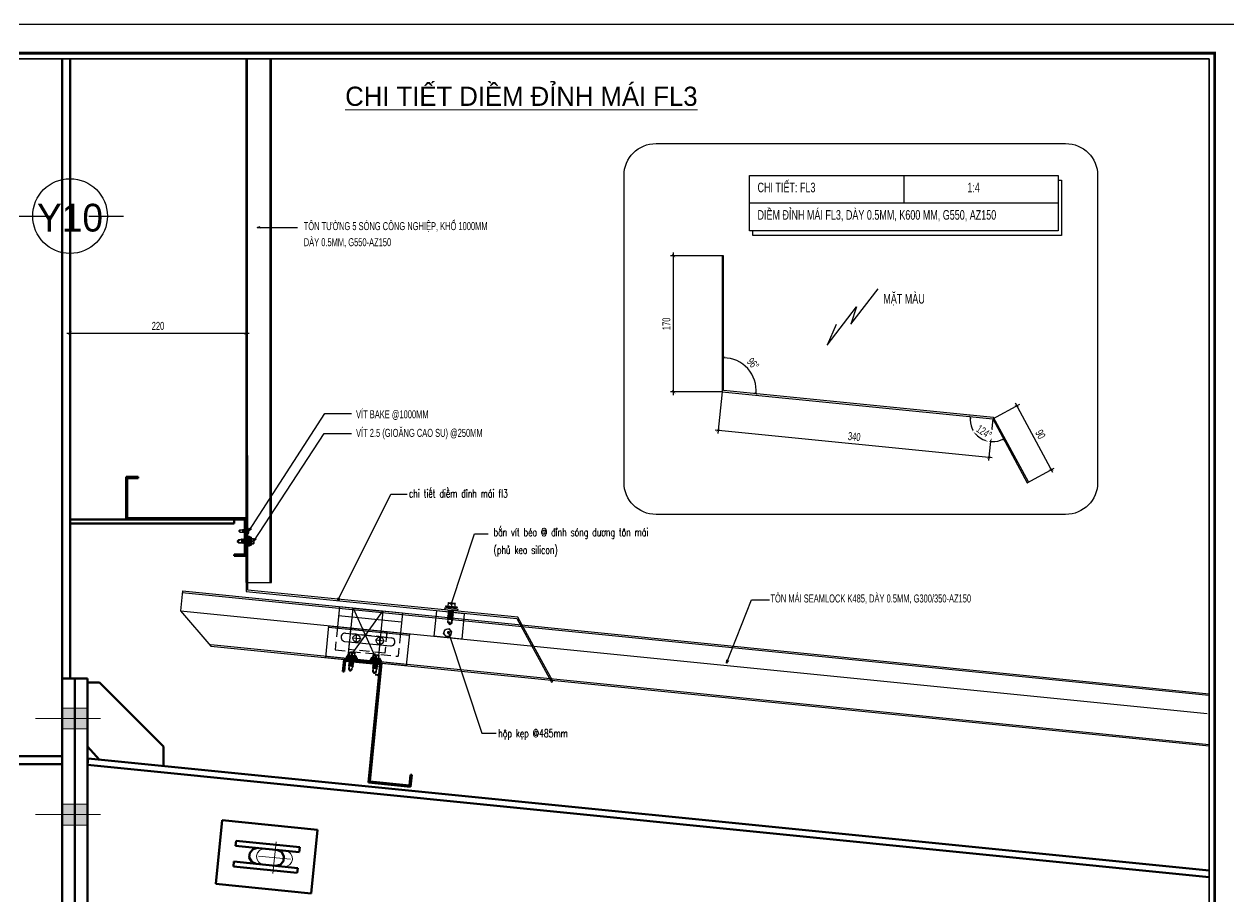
# Model space of a CAD drawing. Header units: inches. Extents: x 2 to 32666, y -5537 to 22.
# Drawn here: x 16265.2 to 16641.6, y -3977.1 to -3704.5 of the extents above; entities that cross this region are included whole.
import ezdxf
from ezdxf.enums import TextEntityAlignment as Align

# ---------------------------------------------------------------- set-up
doc = ezdxf.new("R2010")
doc.units = ezdxf.units.IN
doc.header["$MEASUREMENT"] = 0
doc.linetypes.add('DASHED2', pattern=[0.375, 0.25, -0.125])
doc.linetypes.add('HIDDEN2', pattern=[4.7625, 3.175, -1.5875])
doc.layers.get('Defpoints').update_dxf_attribs({"lineweight": 9})
doc.layers.add('12H-Text', color=3, linetype='Continuous', lineweight=15)
doc.layers.add('_TEXT', color=3, linetype='Continuous', lineweight=13)
for name, color, linetype in [('2', 2, 'Continuous'), ('3', 3, 'Continuous'), ('4', 4, 'Continuous'), ('5', 5, 'Continuous'), ('6', 6, 'Continuous'), ('7', 7, 'Continuous'), ('9', 9, 'Continuous'), ('BAO KHUNG', 31, 'Continuous'), ('DIM', 8, 'Continuous'), ('door', 7, 'Continuous'), ('Kyhieu', 7, 'Continuous'), ('NET IN', 3, 'Continuous'), ('STRUCTURE', 1, 'Continuous')]:
    doc.layers.add(name, color=color, linetype=linetype)
doc.layers.add('Cover text', color=7, linetype='Continuous', true_color=0x52370f)
doc.styles.add('AVO', font='VAVOB.TTF')
doc.styles.add('hung', font='vnsimli.shx', dxfattribs={"width": 0.7, "height": 520})
doc.styles.add('ST1', font='vnshx.shx', dxfattribs={"width": 0.7})
doc.styles.add('ST1H', font='vnshxh.shx', dxfattribs={"width": 0.7})
doc.styles.add('ST3', font='VHAVANB.TTF')
doc.styles.add('TIEU DE', font='Vharialn.ttf')
doc.dimstyles.new('4', dxfattribs={"dimtxt": 2.5, "dimasz": 1, "dimexe": 1, "dimexo": 0, "dimgap": 1, "dimtad": 1, "dimdec": 0, "dimlfac": 4, "dimzin": 0, "dimdsep": 46, "dimtxsty": 'ST1', "dimblk": 'ARCHTICK', "dimcen": 1, "dimdle": 1, "dimclrd": 8, "dimclre": 8, "dimclrt": 3, "dimadec": 0, "dimazin": 0, "dimtfac": 1, "dimtdec": 0, "dimtix": 1, "dimtmove": 1, "dimatfit": 3, "dimldrblk": 'OPEN30', "dimfxl": 0.18, "dimtfill": 1, "dimtolj": 1, "dimtzin": 0, "dimlwd": -1, "dimlwe": -1, "dimarcsym": 2})

# ---------------------------------------------------------------- blocks, each defined once
blk = doc.blocks.new('kt kien truc 1')
at = {"layer": '2', "color": 157, "linetype": 'Continuous'}
blk.add_lwpolyline([(0, 420), (594, 420), (594, 0), (0, 0)], close=True, dxfattribs=at)
at = {"layer": '7', "color": 147, "linetype": 'Continuous'}
blk.add_lwpolyline([(12.33, 57.61), (581.67, 57.61), (581.67, 409.19), (12.33, 409.19)], close=True, dxfattribs=at)
at = {"layer": 'BAO KHUNG', "color": 167, "linetype": 'Continuous', "const_width": 0.871}
blk.add_lwpolyline([(10.59, 9.07), (583.41, 9.07), (583.41, 410.93), (10.59, 410.93)], close=True, dxfattribs=at)
at = {"layer": 'Cover text', "ltscale": 0.5, "style": 'TIEU DE'}
for tag, p in [('TENBANVE', (45.93, 14.6)), ('STT', (555.05, 15.58))]:
    blk.add_attdef(tag, text='', height=2, dxfattribs=at).set_placement(p, align=Align.MIDDLE_CENTER)
blk = doc.blocks.new('_ArchTick')
at = {"color": 0, "linetype": 'ByBlock', "const_width": 0.15}
blk.add_lwpolyline([(-0.5, -0.5), (0.5, 0.5)], dxfattribs=at)
blk = doc.blocks.new('_Open30')
at = {"color": 0, "linetype": 'ByBlock', "lineweight": -2}
for p, q in [((-1, 0.27), (0, 0)), ((0, 0), (-1, -0.27)), ((0, 0), (-1, 0))]:
    blk.add_line(p, q, dxfattribs=at)
blk = doc.blocks.new('Short_Self_drilling')
at = {"layer": 'STRUCTURE', "color": 1, "linetype": 'Continuous'}
for p, q in [((6.4, 1.7), (-6.4, 1.7)), ((5.1, 3.8), (-5.1, 3.8)), ((-2.6, 2.9), (-5.1, 2.9)), ((-3.4, 3.8), (-3.4, 6.8)), ((3, 7.2), (-3, 7.2)), ((2.6, 2.9), (-2.6, 2.9)), ((-2.1, 2.8), (-2.1, 2.9)), ((6.3, 0), (0, 0)), ((2.2, 2.8), (2.2, 2.9)), ((2.2, -0.5), (2.2, 0)), ((5.1, 2.9), (2.6, 2.9)), ((3.4, 3.8), (3.4, 6.8)), ((3, -1.2), (-2.7, -0.2)), ((3, -2.7), (-2.7, -1.8)), ((3, -4.2), (-2.7, -3.3)), ((3, -5.8), (-2.7, -4.8)), ((3, -7.3), (-2.7, -6.3)), ((-1.9, -8), (-2.7, -7.9)), ((-2.1, -1.4), (-2.1, -0.9)), ((-2.1, -2.9), (-2.1, -2.4)), ((-2.1, -4.4), (-2.1, -3.9)), ((-2.1, -6), (-2.1, -5.4)), ((-2.1, -7.5), (-2.1, -7)), ((-2.1, -12.3), (-2.1, -8.5)), ((3, -8.8), (-1.1, -8.1)), ((2.1, -12.3), (2.1, -9.1)), ((2.2, -2), (2.2, -1.5)), ((2.2, -3.6), (2.2, -3)), ((2.2, -5.1), (2.2, -4.6)), ((2.2, -6.6), (2.2, -6.1)), ((2.2, -8.1), (2.2, -7.6))]:
    blk.add_line(p, q, dxfattribs=at)
blk.add_lwpolyline([(6.4, 1.3), (6.4, 1.7), (2.1, 2.8), (-2.1, 2.8), (-6.4, 1.7), (-6.4, 1.3)], close=True, dxfattribs=at)
for points in [[(-6.4, 1.3, -0.088869), (-6.3, 0), (0, 0)], [(-0.1, 3.8), (-0.3, 6.2, 0.338878), (-3.1, 6.2), (-3.3, 3.8)], [(3.3, 3.8), (3.1, 6.2, 0.338878), (0.3, 6.2), (0.1, 3.8)], [(-0.1, -14), (-1, -12.2, -0.148657), (-1.4, -11.2), (-2, -7.7, -0.815006), (-1.2, -7.8, 0.150833), (-0.8, -8.7)], [(2.1, -12.3), (1.7, -11.7, 0.52242), (0.9, -11.7), (-0.2, -14.2)], [(2.1, -12.3), (0.2, -14.2, -0.333596), (-0.2, -14.2), (-2.1, -12.3)]]:
    blk.add_lwpolyline(points, format="xyb", dxfattribs=at)
for points in [[(3, -1.2), (2.2, -1.5), (-2.1, -0.8), (-2.7, -0.2), (-2.4, 0)], [(3, -2.7), (2.2, -3), (-2.1, -2.4), (-2.7, -1.8), (-2.1, -1.4), (2.2, -2), (3, -2.7)], [(3, -4.2), (2.2, -4.6), (-2.1, -3.9), (-2.7, -3.3), (-2.1, -2.9), (2.2, -3.6), (3, -4.2)], [(3, -5.8), (2.2, -6.1), (-2.1, -5.4), (-2.7, -4.8), (-2.1, -4.4), (2.2, -5.1), (3, -5.8)], [(3, -7.3), (2.2, -7.6), (-2.1, -7), (-2.7, -6.3), (-2.1, -6), (2.2, -6.6), (3, -7.3)], [(-1.8, -8.5), (-2.1, -8.5), (-2.7, -7.9), (-2.1, -7.5), (-1.8, -7.5)], [(-1.3, -7.6), (2.2, -8.1), (3, -8.8)], [(-1.2, 0), (2.2, -0.5), (3, -1.2)], [(3, -8.8), (2.2, -9.1), (-0.8, -8.7)]]:
    blk.add_lwpolyline(points, dxfattribs=at)
for centre, radius, start, end in [((-5, 3.3), 0.455, 109.7949, 250.2674), ((-3, 6.8), 0.429, 90.0311, 180.0311), ((3, 6.8), 0.429, 0.0311, 90.0311), ((5.1, 3.3), 0.435, 279.7276, 80.3347), ((10, 0.2), 3.74, 162.2963, 182.6103)]:
    blk.add_arc(centre, radius, start, end, dxfattribs=at)
blk = doc.blocks.new('A$C5FAA1D3F')
at = {"color": 8}
for p, q in [((-26.59, -10.81, 0), (-25.6, -0.91, 0)), ((-0.39, -3.85, 0), (-25.64, -1.33, 0)), ((-0.34, -3.43, 0), (-25.6, -0.91, 0)), ((-1.33, -13.34, 0), (-0.34, -3.43, 0)), ((-6.38, -8.5, 0), (-20.69, -7.07, 0)), ((-17.23, -7.27, 0), (-17.51, -10.1, 0)), ((-1.33, -13.34, 0), (-26.59, -10.81, 0)), ((-1.29, -12.92, 0), (-26.55, -10.39, 0)), ((-24.42, -17.42, 0), (-23.79, -11.09, 0)), ((-6.63, -11.02, 0), (-20.94, -9.59, 0)), ((-18.79, -8.54, 0), (-15.96, -8.83, 0)), ((-11.5, -9.26, 0), (-8.67, -9.54, 0)), ((-9.94, -7.99, 0), (-10.23, -10.82, 0)), ((-4.49, -16.58, 0), (-24.14, -14.62, 0)), ((-4.77, -19.39, 0), (-4.14, -13.06, 0)), ((-4.77, -19.39, 0), (-24.42, -17.42, 0))]:
    blk.add_line(p, q, dxfattribs=at)
at = {"color": 8, "linetype": 'HIDDEN2'}
for p, q in [((-23.79, -11.09, 0), (-23.06, -3.85, 0)), ((-3.42, -5.82, 0), (-23.06, -3.85, 0)), ((-19.57, -11.51, 0), (-18.9, -4.83, 0)), ((-18.9, -4.83, 0), (-7.68, -5.96, 0)), ((-7.68, -5.96, 0), (-8.35, -12.64, 0)), ((-4.14, -13.06, 0), (-3.42, -5.82, 0)), ((-19.58, -11.51, 0), (-19.4, -9.75, 0)), ((-19.4, -9.75, 0), (-8.17, -10.87, 0)), ((-8.17, -10.87, 0), (-8.35, -12.64, 0)), ((-8.35, -12.64, 0), (-19.58, -11.51, 0)), ((-8.35, -12.64, 0), (-19.57, -11.51, 0))]:
    blk.add_line(p, q, dxfattribs=at)
at = {"color": 8}
for centre, major_axis, start_param, end_param in [((-20.82, -8.33, 0), (-0.941, -0.852), 3.876998, 7.018591), ((-17.37, -8.69, 0), (-0.836, -0.757), 5.447794310103061, 11.73097961728265), ((-10.09, -9.4, 0), (-0.836, -0.757), 5.447794310103061, 11.73097961728265), ((-6.5, -9.76, 0), (-0.941, -0.852), 0.735405, 3.876998)]:
    blk.add_ellipse(centre, major_axis=major_axis, ratio=1, start_param=start_param, end_param=end_param, dxfattribs=at)
at = {"color": 1, "xscale": 0.2707692322397919, "yscale": 0.2707692322397919, "zscale": 0.2707692322397919, "rotation": 174.2582798079231}
for p in [(-16.04, -2.29, 0), (-8.54, -3.04, 0)]:
    blk.add_blockref('Short_Self_drilling', p, dxfattribs=at)
blk = doc.blocks.new('Clamp_Side')
for p, q in [((-17.5, 36.8), (17.5, 36.8)), ((-17.5, 36.8), (-17.5, 5)), ((17.5, 36.8), (17.5, 5)), ((-17.5, 5), (17.5, 5))]:
    blk.add_line(p, q)
blk.add_lwpolyline([(5.8, 9.3), (4.9, 14.4), (0, 16.3), (-4, 12.9), (-3.2, 7.8), (1.7, 6)], close=True)
blk.add_circle((0.9, 11.1), 4.52)
blk = doc.blocks.new('DOT')
at = {"color": 0, "linetype": 'ByBlock'}
blk.add_line((-0.5, 0), (-1, 0), dxfattribs=at)
at = {"color": 0, "linetype": 'ByBlock', "const_width": 0.5}
blk.add_lwpolyline([(-0.25, 0, 1), (0.25, 0, 1)], format="xyb", close=True, dxfattribs=at)
blk = doc.blocks.new('HFR-1')
at = {"layer": 'STRUCTURE', "color": 1, "linetype": 'Continuous'}
for p, q in [((-5.5, 0), (5.5, 0)), ((-5.2, 0.8), (-3.4, 1.5)), ((5.2, 0.8), (3.4, 1.5)), ((-2.4, -1.2), (-3, -1.6)), ((-3, -1.6), (-2.4, -1.9)), ((-2.4, -1.9), (-3, -2.3)), ((-3, -2.3), (-2.4, -2.6)), ((-2.4, -2.6), (-3, -3)), ((-3, -3), (-2.4, -3.3)), ((-2.4, -3.3), (-3, -3.7)), ((-3, -3.7), (-2.4, -4.1)), ((-2.4, -4.1), (-3, -4.4)), ((-3, -4.4), (-2.4, -4.8)), ((-2.4, -4.8), (-3, -5.1)), ((-3, -5.1), (-2.4, -5.5)), ((-2.4, -5.5), (-3, -5.8)), ((-3, -5.8), (-2.4, -6.2)), ((-2.4, -6.2), (-3, -6.6)), ((-3, -6.6), (-2.4, -6.9)), ((-2.4, -6.9), (-3, -7.3)), ((-3, -7.3), (-2.4, -7.6)), ((-2.4, -7.6), (-3, -8)), ((-3, -8), (-2.4, -8.3)), ((-2.4, -8.3), (-3, -8.7)), ((-3, -8.7), (-2.4, -9)), ((-2.4, -9), (-3, -9.4)), ((-3, -9.4), (-2.4, -9.7)), ((-2.4, -9.7), (-3, -10.1)), ((-3, -10.1), (-2.4, -10.5)), ((-2.4, -10.5), (-3, -10.8)), ((-3, -10.8), (-2.4, -11.2)), ((-2.4, -11.2), (-3, -11.5)), ((-3, -11.5), (-2.4, -11.9)), ((-2.9, -1.6), (2.9, -1.4)), ((-2.9, -2.3), (2.9, -2.1)), ((-2.9, -3), (2.9, -2.8)), ((-2.9, -3.7), (2.9, -3.6)), ((-2.9, -4.4), (2.9, -4.3)), ((-2.9, -5.1), (2.9, -5)), ((-2.9, -5.9), (2.9, -5.7)), ((-2.9, -6.6), (2.9, -6.4)), ((-2.9, -7.3), (2.9, -7.1)), ((-2.9, -8), (2.9, -7.8)), ((-2.9, -8.7), (2.9, -8.5)), ((-2.9, -9.4), (2.9, -9.2)), ((-2.9, -10.1), (1.5, -10)), ((-2.9, -10.8), (1.3, -10.7)), ((-2.9, -11.5), (0.9, -11.4)), ((-2.5, -17.4), (-2.5, -11.8)), ((-2.5, -17.4), (-2, -16.7)), ((-2.5, -17.4), (-0.2, -19.7)), ((2.4, -1.1), (-2.4, -1.2)), ((2.4, -1.8), (-2.4, -1.9)), ((-2.4, -1.9), (2.4, -1.8)), ((-2.4, -2.6), (2.4, -2.5)), ((2.4, -2.5), (-2.4, -2.6)), ((-2.4, -3.3), (2.4, -3.2)), ((2.4, -3.2), (-2.4, -3.3)), ((-2.4, -4.1), (2.4, -3.9)), ((2.4, -3.9), (-2.4, -4.1)), ((-2.4, -4.8), (2.4, -4.6)), ((2.4, -4.6), (-2.4, -4.8)), ((-2.4, -5.5), (2.4, -5.3)), ((2.4, -5.3), (-2.4, -5.5)), ((-2.4, -6.2), (2.4, -6)), ((2.4, -6), (-2.4, -6.2)), ((-2.4, -6.9), (2.4, -6.8)), ((2.4, -6.8), (-2.4, -6.9)), ((-2.4, -7.6), (2.4, -7.5)), ((2.4, -7.5), (-2.4, -7.6)), ((-2.4, -8.3), (2.4, -8.2)), ((2.4, -8.2), (-2.4, -8.3)), ((-2.4, -9), (2.4, -8.9)), ((2.4, -8.9), (-2.4, -9)), ((-2.4, -9.7), (2.4, -9.6)), ((2.4, -9.6), (-2.4, -9.7)), ((1.4, -10.3), (-2.4, -10.5)), ((-2.4, -10.5), (1.4, -10.3)), ((-2.4, -11.2), (1.1, -11.1)), ((1.1, -11.1), (-2.4, -11.2)), ((-2.4, -11.9), (0.4, -11.8)), ((-1, -16.7), (0.2, -19.7)), ((0.1, -19.4), (1.2, -17.3)), ((0.2, -19.7), (2.5, -17.4)), ((1.6, -16.1), (2.3, -10.2)), ((2.2, -10), (2.9, -10)), ((2.2, -11), (2.4, -11)), ((2.4, -11), (2.2, -11)), ((2.2, -11.4), (2.9, -11.4)), ((2.2, -11.7), (2.4, -11.7)), ((2.4, -10.3), (2.3, -10.3)), ((2.3, -10.3), (2.4, -10.3)), ((2.3, -10.7), (2.9, -10.7)), ((2.9, -1.4), (2.4, -1.1)), ((2.4, -1.8), (2.9, -1.4)), ((2.9, -2.1), (2.4, -1.8)), ((2.4, -2.5), (2.9, -2.1)), ((2.9, -2.8), (2.4, -2.5)), ((2.4, -3.2), (2.9, -2.8)), ((2.9, -3.6), (2.4, -3.2)), ((2.4, -3.9), (2.9, -3.6)), ((2.9, -4.3), (2.4, -3.9)), ((2.4, -4.6), (2.9, -4.3)), ((2.9, -5), (2.4, -4.6)), ((2.4, -5.3), (2.9, -5)), ((2.9, -5.7), (2.4, -5.3)), ((2.4, -6), (2.9, -5.7)), ((2.9, -6.4), (2.4, -6)), ((2.4, -6.8), (2.9, -6.4)), ((2.9, -7.1), (2.4, -6.8)), ((2.4, -7.5), (2.9, -7.1)), ((2.9, -7.8), (2.4, -7.5)), ((2.4, -8.2), (2.9, -7.8)), ((2.9, -8.5), (2.4, -8.2)), ((2.4, -8.9), (2.9, -8.5)), ((2.9, -9.2), (2.4, -8.9)), ((2.4, -9.6), (2.9, -9.2)), ((2.9, -10), (2.4, -9.6)), ((2.4, -10.3), (2.9, -10)), ((2.9, -10.7), (2.4, -10.3)), ((2.4, -11), (2.9, -10.7)), ((2.9, -11.4), (2.4, -11)), ((2.4, -11.7), (2.9, -11.4)), ((2.5, -17.4), (2.5, -11.7))]:
    blk.add_line(p, q, dxfattribs=at)
at = {"layer": 'STRUCTURE', "color": 1, "linetype": 'Continuous', "ltscale": 8}
for p in [(-3.4, 1.5), (3.4, 1.5)]:
    blk.add_line(p, (0, 1.5), dxfattribs=at)
at = {"layer": 'STRUCTURE', "color": 1, "linetype": 'DASHED2'}
for p in [(-1.9, 1.5), (1.9, 1.5)]:
    blk.add_line(p, (0, 0), dxfattribs=at)
at = {"layer": 'STRUCTURE', "color": 1, "linetype": 'Continuous', "ltscale": 8}
for centre, start, end in [((-4.7, 0.2), 130.41, 194.8062), ((4.7, 0.2), 345.1938, 49.59)]:
    blk.add_arc(centre, 0.801, start, end, dxfattribs=at)
at = {"layer": 'STRUCTURE', "color": 1, "linetype": 'Continuous'}
for centre, radius, start, end in [((-7.3, -9), 9.14, 58.065, 78.8402), ((5.1, -3.8), 3.83, 84.2039, 134.3621), ((-1.5, -17.1), 0.59, 34.2302, 144.5641), ((0, -19.4), 0.331, 231.6348, 305.4287), ((-0.5, -10.1), 1.93, 296.6041, 355.3922), ((-0.6, -16), 2.2, 324.0048, 357.8268), ((1.9, -10.3), 0.444, 15.9762, 172.6971)]:
    blk.add_arc(centre, radius, start, end, dxfattribs=at)
blk = doc.blocks.new('TRUCVP')
at = {"layer": 'Kyhieu', "color": 1, "linetype": 'Continuous'}
for points in [[(0, 17.5), (0, 50)], [(-50, 0), (-17.5, 0)], [(17.5, 0), (50, 0)], [(0, -50), (0, -17.5)]]:
    blk.add_lwpolyline(points, dxfattribs=at)
at = {"layer": 'Kyhieu', "color": 40, "linetype": 'Continuous'}
blk.add_circle((0, 0), 35, dxfattribs=at)
blk = doc.blocks.new('*D6190')
at = {"layer": 'Defpoints', "color": 0, "transparency": 16777216}
for p in [(16468.12, -3776.87), (16483.24, -3776.87), (16483.24, -3819.37)]:
    blk.add_point(p, dxfattribs=at)
at = {"layer": 'DIM', "color": 8, "linetype": 'Continuous', "transparency": 16777216}
for p, q in [((16468.12, -3820.37), (16468.12, -3775.87)), ((16483.24, -3776.87), (16467.12, -3776.87)), ((16483.24, -3819.37), (16467.12, -3819.37))]:
    blk.add_line(p, q, dxfattribs=at)
at = {"layer": 'DIM', "color": 8, "transparency": 16777216}
for p, rotation in [((16468.12, -3776.87), 90), ((16468.12, -3819.37), 270)]:
    blk.add_blockref('_ArchTick', p, dxfattribs=dict(at, rotation=rotation))
at = {"layer": 'DIM', "color": 3, "transparency": 16777216, "insert": (16465.87, -3798.12), "char_height": 2.5, "attachment_point": 5, "rotation": 90, "style": 'ST1', "bg_fill": 3, "box_fill_scale": 1.25, "bg_fill_color": 256, "bg_fill_true_color": 13158600, "bg_fill_transparency": 0}
blk.add_mtext('\\A1;170', dxfattribs=at)
blk = doc.blocks.new('_Dot')
at = {"color": 0, "linetype": 'ByBlock', "lineweight": -2}
blk.add_line((-0.5, 0), (-1, 0), dxfattribs=at)
at = {"color": 0, "linetype": 'ByBlock', "const_width": 0.5}
blk.add_lwpolyline([(-0.25, 0, 1), (0.25, 0, 1)], format="xyb", close=True, dxfattribs=at)
blk = doc.blocks.new('*D6191')
at = {"layer": 'Defpoints', "color": 0, "transparency": 16777216}
for p in [(16483.24, -3819.37), (16567.82, -3827.83), (16566.62, -3839.81)]:
    blk.add_point(p, dxfattribs=at)
at = {"layer": 'DIM', "color": 8, "linetype": 'Continuous', "transparency": 16777216}
for p, q in [((16483.24, -3819.37), (16481.94, -3832.35)), ((16567.82, -3827.83), (16566.52, -3840.81)), ((16481.05, -3831.25), (16567.62, -3839.91))]:
    blk.add_line(p, q, dxfattribs=at)
at = {"layer": 'DIM', "color": 8, "transparency": 16777216}
for p, rotation in [((16482.04, -3831.35), 174.2894068624425), ((16566.62, -3839.81), 354.2894068624425)]:
    blk.add_blockref('_ArchTick', p, dxfattribs=dict(at, rotation=rotation))
at = {"layer": 'DIM', "color": 3, "transparency": 16777216, "insert": (16524.56, -3833.34), "char_height": 2.5, "attachment_point": 5, "rotation": 354.2894, "style": 'ST1', "bg_fill": 3, "box_fill_scale": 1.25, "bg_fill_color": 256, "bg_fill_true_color": 13158600, "bg_fill_transparency": 0}
blk.add_mtext('\\A1;340', dxfattribs=at)
blk = doc.blocks.new('*D6192')
at = {"layer": 'Defpoints', "color": 0, "transparency": 16777216}
for p in [(16575.4, -3823.74), (16567.82, -3827.83), (16578.57, -3847.73)]:
    blk.add_point(p, dxfattribs=at)
at = {"layer": 'DIM', "color": 8, "linetype": 'Continuous', "transparency": 16777216}
for p, q in [((16567.82, -3827.83), (16576.28, -3823.26)), ((16586.62, -3844.52), (16574.92, -3822.86)), ((16578.57, -3847.73), (16587.03, -3843.16))]:
    blk.add_line(p, q, dxfattribs=at)
at = {"layer": 'DIM', "color": 8, "transparency": 16777216}
for p, rotation in [((16575.4, -3823.74), 118.3746759090175), ((16586.15, -3843.64), 298.3746759090175)]:
    blk.add_blockref('_ArchTick', p, dxfattribs=dict(at, rotation=rotation))
at = {"layer": 'DIM', "color": 3, "transparency": 16777216, "insert": (16582.75, -3832.62), "char_height": 2.5, "attachment_point": 5, "rotation": 298.3747, "style": 'ST1', "bg_fill": 3, "box_fill_scale": 1.25, "bg_fill_color": 256, "bg_fill_true_color": 13158600, "bg_fill_transparency": 0}
blk.add_mtext('\\A1;90', dxfattribs=at)
blk = doc.blocks.new('*D6188')
at = {"layer": 'Defpoints', "color": 0, "transparency": 16777216}
for p in [(16483.74, -3776.87), (16483.74, -3818.92), (16483.74, -3818.92), (16568.1, -3827.36)]:
    blk.add_point(p, dxfattribs=at)
at = {"layer": 'DIM', "color": 8, "linetype": 'Continuous', "transparency": 16777216}
blk.add_arc((16483.74, -3818.92), 10.17, 354.2894, 90, dxfattribs=at)
at = {"layer": 'DIM', "color": 8, "transparency": 16777216}
for p, rotation in [((16483.74, -3808.75), 179.9999999999991), ((16493.86, -3819.93), 264.2894068624421)]:
    blk.add_blockref('_ArchTick', p, dxfattribs=dict(at, rotation=rotation))
at = {"layer": 'DIM', "color": 3, "transparency": 16777216, "insert": (16492.95, -3810.59), "char_height": 2.5, "attachment_point": 5, "rotation": 312.1447, "style": 'ST1', "bg_fill": 3, "box_fill_scale": 1.25, "bg_fill_color": 256, "bg_fill_true_color": 13158600, "bg_fill_transparency": 0}
blk.add_mtext('\\A1;96°', dxfattribs=at)
at = {"layer": 'Defpoints', "color": 0, "transparency": 16777216}
blk.add_point((16492.86, -3814.43), dxfattribs=at)
blk = doc.blocks.new('*D6189')
at = {"layer": 'Defpoints', "color": 0, "transparency": 16777216}
for p in [(16483.24, -3819.37), (16578.57, -3847.73)]:
    blk.add_point(p, dxfattribs=at)
at = {"layer": 'DIM', "color": 8, "linetype": 'Continuous', "transparency": 16777216}
blk.add_arc((16567.82, -3827.83), 7.09, 174.2894, 298.3747, dxfattribs=at)
at = {"layer": 'DIM', "color": 8, "transparency": 16777216}
for p, rotation in [((16560.77, -3827.13), 84.28940686244263), ((16571.19, -3834.06), 28.37467590902071)]:
    blk.add_blockref('_ArchTick', p, dxfattribs=dict(at, rotation=rotation))
at = {"layer": 'DIM', "color": 3, "transparency": 16777216, "insert": (16565.14, -3831.85), "char_height": 2.5, "attachment_point": 5, "rotation": 326.332, "style": 'ST1', "bg_fill": 3, "box_fill_scale": 1.25, "bg_fill_color": 256, "bg_fill_true_color": 13158600, "bg_fill_transparency": 0}
blk.add_mtext('\\A1;124°', dxfattribs=at)
at = {"layer": 'Defpoints', "color": 0, "transparency": 16777216}
for p in [(16567.82, -3827.83), (16567.82, -3827.83), (16562.06, -3831.96)]:
    blk.add_point(p, dxfattribs=at)
blk = doc.blocks.new('*D6223')
at = {"layer": 'Defpoints', "color": 0, "transparency": 16777216}
for p in [(16334.5, -3801.03), (16279.5, -3804.15), (16334.5, -3804.15)]:
    blk.add_point(p, dxfattribs=at)
at = {"layer": 'DIM', "color": 8, "linetype": 'Continuous', "transparency": 16777216}
for p, q in [((16278.5, -3801.03), (16335.5, -3801.03)), ((16279.5, -3804.15), (16279.5, -3800.03)), ((16334.5, -3804.15), (16334.5, -3800.03))]:
    blk.add_line(p, q, dxfattribs=at)
at = {"layer": 'DIM', "color": 8, "transparency": 16777216, "rotation": 180}
blk.add_blockref('_ArchTick', (16279.5, -3801.03), dxfattribs=at)
at = {"layer": 'DIM', "color": 8, "transparency": 16777216}
blk.add_blockref('_ArchTick', (16334.5, -3801.03), dxfattribs=at)
at = {"layer": 'DIM', "color": 3, "transparency": 16777216, "insert": (16307, -3798.78), "char_height": 2.5, "attachment_point": 5, "style": 'ST1', "bg_fill": 3, "box_fill_scale": 1.25, "bg_fill_color": 256, "bg_fill_true_color": 13158600, "bg_fill_transparency": 0}
blk.add_mtext('\\A1;220', dxfattribs=at)

msp = doc.modelspace()

# ---------------------------------------------------------------- hatches: boundary and pattern name
at = {"layer": '2'}
for points in [[(16281.0034, -3924.6306), (16277.0034, -3924.6306), (16277.0034, -3918.1306), (16281.0034, -3918.1306)], [(16285.0034, -3924.6306), (16281.0034, -3924.6306), (16281.0034, -3918.1306), (16285.0034, -3918.1306)], [(16281.0034, -3954.6306), (16277.0034, -3954.6306), (16277.0034, -3948.1306), (16281.0034, -3948.1306)], [(16285.0034, -3954.6306), (16281.0034, -3954.6306), (16281.0034, -3948.1306), (16285.0034, -3948.1306)]]:
    msp.add_hatch(color=256, dxfattribs=at).paths.add_polyline_path(points, flags=17)

# ---------------------------------------------------------------- linework, layer by layer
at = {"layer": '2', "lineweight": 100}
for p, q in [((16277.0034, -3908.8806), (16277.0036, -3715.3349)), ((16279.5034, -3908.8806), (16279.5036, -3715.3349)), ((16297.0047, -3859.1809), (16297.0047, -3845.9309)), ((16297.0047, -3845.9309), (16300.7547, -3845.9309)), ((16300.7547, -3846.3059), (16297.3797, -3846.3059)), ((16297.3797, -3846.3059), (16297.3797, -3858.8059)), ((16300.7547, -3845.9309), (16300.7547, -3846.3059)), ((16297.3797, -3858.8059), (16297.0047, -3858.4309)), ((16297.7547, -3859.1809), (16297.3797, -3858.8059)), ((16297.3797, -3858.8059), (16334.5047, -3858.8059)), ((16334.5047, -3858.8059), (16334.5047, -3870.5559)), ((16279.5035, -3859.1809), (16297.0047, -3859.1809)), ((16330.7535, -3860.4309), (16279.5035, -3860.4309)), ((16297.0047, -3859.1809), (16334.1297, -3859.1809)), ((16330.7535, -3859.1809), (16330.7535, -3860.4309)), ((16334.1297, -3870.1809), (16334.1297, -3859.1809)), ((16330.7547, -3870.5559), (16330.7547, -3870.1809)), ((16330.7547, -3870.1809), (16334.1297, -3870.1809)), ((16334.5047, -3870.5559), (16330.7547, -3870.5559)), ((16364.7772, -3906.6597), (16365.1504, -3902.9283)), ((16365.1504, -3902.9283), (16376.842, -3904.0974)), ((16365.4862, -3903.3387), (16365.1504, -3906.697)), ((16376.4316, -3904.4333), (16365.4862, -3903.3387)), ((16365.1504, -3906.697), (16364.7772, -3906.6597)), ((16372.7375, -3941.374), (16376.4316, -3904.4333)), ((16376.842, -3904.0974), (16373.148, -3941.0382)), ((16376.0957, -3907.7926), (16374.8519, -3907.6682)), ((16277.0032, -4066.9148), (16277.0034, -3908.8806)), ((16279.5034, -3908.8806), (16277.0034, -3908.8806)), ((16277.0034, -3908.8806), (16281.0034, -3908.8806)), ((16281.0032, -4066.9148), (16281.0034, -3908.8806)), ((16281.0032, -4066.9148), (16281.0034, -3908.8806)), ((16281.0034, -3908.8806), (16285.0034, -3908.8806)), ((16285.0032, -4066.9148), (16285.0034, -3908.8806)), ((16288.7534, -3910.1206), (16285.0034, -3910.1206)), ((16308.7534, -3930.1206), (16288.7534, -3910.1206)), ((16288.7534, -3934.2451), (16285.0034, -3930.1206)), ((16308.7534, -3936.242), (16308.7534, -3930.1206)), ((16102.0034, -3933.114), (16277.0034, -3933.1142)), ((16277.0034, -3933.1142), (16277.0034, -3935.6142)), ((16285.2021, -3933.8905), (16285.0034, -3935.8806)), ((16285.2021, -3933.8905), (16635.4384, -3968.8608)), ((16102.0034, -3935.614), (16277.0034, -3935.6142)), ((16285.0034, -3935.8806), (16635.4384, -3970.8707)), ((16372.7375, -3941.374), (16385.9218, -3942.6925)), ((16373.148, -3941.0382), (16385.5859, -3942.282)), ((16385.5859, -3942.282), (16385.9218, -3938.9238)), ((16385.9218, -3938.9238), (16386.2949, -3938.9611)), ((16385.9218, -3942.6925), (16386.2949, -3938.9611)), ((16382.2277, -3941.9462), (16381.8172, -3942.282)), ((16327.0055, -3953.1419), (16325.0184, -3973.043)), ((16356.857, -3956.1225), (16327.0055, -3953.1419)), ((16354.87, -3976.0236), (16356.857, -3956.1225)), ((16331.3846, -3959.609), (16331.2356, -3961.1016)), ((16351.2857, -3961.5961), (16331.3846, -3959.609)), ((16351.1366, -3963.0886), (16331.2356, -3961.1016)), ((16335.6634, -3963.2797), (16335.5099, -3964.8172)), ((16336.6913, -3962.1261), (16335.6634, -3963.2797)), ((16336.6913, -3962.1261), (16338.2009, -3961.797)), ((16345.586, -3963.0143), (16344.1713, -3962.3932)), ((16346.3655, -3964.3483), (16345.586, -3963.0143)), ((16351.2857, -3961.5961), (16351.1366, -3963.0886)), ((16330.7388, -3966.0768), (16330.5898, -3967.5694)), ((16350.4908, -3969.5565), (16330.5898, -3967.5694)), ((16350.6399, -3968.0639), (16330.7388, -3966.0768)), ((16335.5099, -3964.8172), (16336.2894, -3966.1512)), ((16336.2894, -3966.1512), (16337.7042, -3966.7723)), ((16343.6745, -3967.3684), (16345.1841, -3967.0393)), ((16345.1841, -3967.0393), (16346.212, -3965.8857)), ((16346.212, -3965.8857), (16346.3655, -3964.3483)), ((16350.6399, -3968.0639), (16350.4908, -3969.5565)), ((16325.0184, -3973.043), (16354.87, -3976.0236))]:
    msp.add_line(p, q, dxfattribs=at)
at = {"layer": '2', "lineweight": 0}
for p, q in [((16281.0034, -3918.1306), (16277.0034, -3918.1306)), ((16281.0034, -3918.1306), (16277.0034, -3918.1306)), ((16285.0034, -3918.1306), (16281.0034, -3918.1306)), ((16285.0034, -3918.1306), (16281.0034, -3918.1306)), ((16288.9784, -3921.3806), (16268.7534, -3921.3806)), ((16288.9784, -3921.3806), (16268.7534, -3921.3806)), ((16281.0034, -3924.6306), (16277.0034, -3924.6306)), ((16281.0034, -3924.6306), (16277.0034, -3924.6306)), ((16285.0034, -3924.6306), (16281.0034, -3924.6306)), ((16285.0034, -3924.6306), (16281.0034, -3924.6306)), ((16281.0034, -3948.1306), (16277.0034, -3948.1306)), ((16281.0034, -3948.1306), (16277.0034, -3948.1306)), ((16285.0034, -3948.1306), (16281.0034, -3948.1306)), ((16285.0034, -3948.1306), (16281.0034, -3948.1306)), ((16288.9784, -3951.3806), (16268.7534, -3951.3806)), ((16288.9784, -3951.3806), (16268.7534, -3951.3806)), ((16281.0034, -3954.6306), (16277.0034, -3954.6306)), ((16281.0034, -3954.6306), (16277.0034, -3954.6306)), ((16285.0034, -3954.6306), (16281.0034, -3954.6306)), ((16285.0034, -3954.6306), (16281.0034, -3954.6306)), ((16343.9015, -3959.854), (16342.9079, -3969.8045)), ((16338.092, -3963.3373), (16337.8075, -3964.2704)), ((16337.8075, -3964.2704), (16337.8075, -3964.2704)), ((16337.8075, -3964.2704), (16337.9018, -3965.2413)), ((16338.7118, -3962.5841), (16338.092, -3963.3373)), ((16339.5727, -3962.1254), (16338.7118, -3962.5841)), ((16340.5436, -3962.0311), (16339.5727, -3962.1254)), ((16346.7626, -3962.6521), (16340.5436, -3962.0311)), ((16347.6957, -3962.9365), (16346.7626, -3962.6521)), ((16348.4489, -3963.5563), (16347.6957, -3962.9365)), ((16348.9076, -3964.4172), (16348.4489, -3963.5563)), ((16337.9018, -3965.2413), (16338.3605, -3966.1021)), ((16338.3605, -3966.1021), (16339.1137, -3966.722)), ((16338.4295, -3964.3325), (16348.38, -3965.326)), ((16339.1137, -3966.722), (16340.0468, -3967.0064)), ((16340.0468, -3967.0064), (16346.2659, -3967.6274)), ((16346.2659, -3967.6274), (16347.2367, -3967.533)), ((16347.2367, -3967.533), (16348.0976, -3967.0744)), ((16348.0976, -3967.0744), (16348.7175, -3966.3212)), ((16348.7175, -3966.3212), (16349.0019, -3965.3881)), ((16349.0019, -3965.3881), (16348.9076, -3964.4172)), ((16349.0019, -3965.3881), (16349.0019, -3965.3881))]:
    msp.add_line(p, q, dxfattribs=at)
at = {"layer": '3'}
for p, q in [((16334.5047, -3878.9341), (16334.5047, -3715.3349)), ((16335.0047, -3878.9341), (16335.0047, -3715.3349)), ((16342.0047, -3878.9341), (16342.0047, -3715.3349)), ((16342.5047, -3878.9341), (16342.5047, -3715.3349)), ((16334.5047, -3878.9341), (16342.5047, -3878.9341)), ((16314.6214, -3881.5443), (16313.9995, -3887.7633)), ((16314.5716, -3882.0418), (16635.3887, -3914.1236)), ((16314.6214, -3881.5443), (16635.4384, -3913.6261)), ((16313.9995, -3887.7633), (16323.4659, -3898.7598)), ((16323.4659, -3898.7598), (16635.4384, -3929.9571)), ((16323.5157, -3898.2623), (16635.4882, -3929.4596))]:
    msp.add_line(p, q, dxfattribs=at)
at = {"layer": '5', "const_width": 0.5}
msp.add_lwpolyline([(16375.5465, -3903.9356), (16366.2086, -3903.0018)], dxfattribs=at)
at = {"layer": '6'}
for points in [[(16578.9822, -3847.4514), (16568.1008, -3827.356), (16483.7409, -3818.92), (16483.7409, -3776.8725), (16483.2409, -3776.8725), (16483.2409, -3819.3725), (16567.8191, -3827.8303), (16578.5691, -3847.733)], [(16430.3339, -3909.7377), (16419.3899, -3889.685), (16335.03, -3881.249), (16335.03, -3839.2015), (16334.53, -3839.2015), (16334.53, -3881.7015), (16419.1081, -3890.1593), (16429.9208, -3910.0194)]]:
    msp.add_lwpolyline(points, close=True, dxfattribs=at)
at = {"layer": '7'}
for p, q in [((16366.3273, -3903.046), (16377.2821, -3887.8104)), ((16367.9442, -3886.8766), (16375.6652, -3903.9798))]:
    msp.add_line(p, q, dxfattribs=at)
msp.add_lwpolyline([(16367.9442, -3886.8766), (16377.2821, -3887.8104), (16375.6652, -3903.9798), (16366.3273, -3903.046)], close=True, dxfattribs=at)
at = {"layer": 'DIM'}
msp.add_line((16313.9995, -3887.7633), (16634.8165, -3919.8451), dxfattribs=at)
msp.add_lwpolyline([(16066.1005, -3715.3349), (16635.4384, -3715.3349), (16635.4384, -4066.9148), (16066.1005, -4066.9148)], close=True, dxfattribs=at)
at = {"layer": 'NET IN'}
msp.add_lwpolyline([(16053.7695, -3704.5249), (16647.7695, -3704.5249), (16647.7695, -4124.5249), (16053.7695, -4124.5249)], close=True, dxfattribs=at)

# ---------------------------------------------------------------- block references
at = {"color": 8, "extrusion": (0, 0, -1), "xscale": -0.1492098718646501, "yscale": 0.149209872353822, "zscale": -0.1492098718646501, "rotation": 90.14618596503098}
msp.add_blockref('HFR-1', (-16335.1786, -3862.8318, 0), dxfattribs=at)
at = {"color": 1}
for p, xscale, yscale, zscale, rotation in [((16335.1784, -3866.0144, 0), -0.2400000000185761, 0.2399999998742715, 0.2399999999999999, 270.0311275495936), ((16398.6045, -3887.5346, 0), -0.3200000000259797, 0.3200000000259797, 0.3200000000259797, 354.3412501752961)]:
    msp.add_blockref('Short_Self_drilling', p, dxfattribs=dict(at, xscale=xscale, yscale=yscale, zscale=zscale, rotation=rotation))
at = {"layer": '3'}
msp.add_blockref('kt kien truc 1', (16053.7695, -4124.5249), dxfattribs=at)
at = {"layer": 'DIM', "rotation": 179.9999887175439}
msp.add_blockref('A$C5FAA1D3F', (16358.947, -3905.7732, 0), dxfattribs=at)
at = {"layer": 'door', "color": 4, "xscale": -0.2499999999842335, "yscale": 0.2499999999842335, "zscale": 0.2499999999842335, "rotation": 354.289406862451}
msp.add_blockref('Clamp_Side', (16397.4363, -3897.3632), dxfattribs=at)
at = {"layer": 'Kyhieu', "ltscale": 10, "xscale": 0.3333333333333334, "yscale": 0.3333333333333334, "zscale": 0.3333333333333334, "rotation": 270}
msp.add_blockref('TRUCVP', (16279.5035, -3764.4738), dxfattribs=at)

# ---------------------------------------------------------------- texts
at = {"layer": '12H-Text', "style": 'hung', "width": 0.7}
for s, p in [('chi tiÕt diÒm ®Ønh m¸i fl3', (16385.4135, -3852.3303)), ('b¾n vÝt bÐo @ ®Ønh sãng d\xad¬ng t«n m¸i', (16411.843, -3864.4254)), ('(phñ keo silicon)', (16411.843, -3869.9624)), ('hép kÑp @485mm', (16413.331, -3927.2404))]:
    msp.add_text(s, height=2.5, dxfattribs=at).set_placement(p)
at = {"layer": '3', "style": 'ST1H', "width": 0.7}
for s, p in [('t«n t\xadêng 5 sãng c«ng nghiÖp, khæ 1000mm', (16352.5359, -3768.853)), ('dµy 0.5mm, g550-az150', (16352.5359, -3773.8793)), ('vÝt bake @1000mm', (16368.884, -3827.6195)), ('vÝt 2.5 (gio¨ng cao su) @250mm', (16368.884, -3833.4242)), ('t«n m¸i seamlock k485, dµy 0.5mm, g300/350-az150', (16498.3752, -3885.1322))]:
    msp.add_text(s, height=2.5, dxfattribs=at).set_placement(p)
at = {"layer": '_TEXT', "style": 'ST3'}
msp.add_text('%%Uchi tiÕt diÒm ®Ønh m¸i fl3', height=6, dxfattribs=at).set_placement((16365.4915, -3730.057))
at = {"layer": 'Kyhieu', "color": 3, "ltscale": 10, "style": 'AVO'}
msp.add_text('Y10', height=8.66667, dxfattribs=at).set_placement((16279.5035, -3764.9657), align=Align.MIDDLE_CENTER)

# ---------------------------------------------------------------- leaders
at = {"layer": 'DIM'}
for points, override in [([(16337.9551, -3768.0115), (16350.6374, -3768.0115)], {"dimgap": 1, "dimtad": 0, "dimzin": 8}), ([(16335.4018, -3862.8324), (16359.137, -3826.1181), (16367.4302, -3826.1181)], {"dimgap": 1, "dimtad": 0, "dimzin": 8}), ([(16336.9026, -3866.0144), (16358.8846, -3832.3928), (16367.4302, -3832.3928)], {"dimgap": 1, "dimtad": 0, "dimzin": 8}), ([(16363.387, -3884.0847), (16379.7262, -3851.2728), (16384.8338, -3851.2728)], {"dimgap": 1, "dimtad": 0, "dimzin": 8, "dimldrblk": 'DOT'}), ([(16398.7098, -3885.4405), (16405.8763, -3863.7328), (16410.1596, -3863.7328)], {"dimgap": 1, "dimtad": 0, "dimzin": 8, "dimldrblk": 'DOT'}), ([(16484.6596, -3904.0677), (16492.408, -3884.312), (16498.0557, -3884.312)], {"dimgap": 1, "dimtad": 0, "dimzin": 8}), ([(16397.7671, -3894.4946), (16408.1489, -3925.9983), (16412.7085, -3925.9983)], {"dimgap": 1, "dimtad": 0, "dimzin": 8, "dimldrblk": 'DOT'})]:
    msp.add_leader(points, dimstyle='4', override=override, dxfattribs=at)

# ---------------------------------------------------------------- next in the draw order: texts
at = {"layer": '3', "char_height": 3, "attachment_point": 4, "style": 'ST1H', "bg_fill": 2}
for s, insert in [('\\A1;CHI TIÕT: fl3', (16494.3269, -3755.5561)), ('\\A1;diÒm ®Ønh m¸i fl3, dµy 0.5mm, K600 MM, g550, az150', (16494.3269, -3764.3857))]:
    msp.add_mtext(s, dxfattribs=dict(at, insert=insert))

# ---------------------------------------------------------------- next in the draw order: dimensions: what is measured, and where the dimension line sits
at = {"layer": 'DIM'}
dim = msp.add_linear_dim(base=(16468.1195, -3776.8725), p1=(16483.2409, -3819.3725), p2=(16483.2409, -3776.8725), angle=90, dimstyle='4', override={"dimzin": 8, "dimldrblk": 'DOT'}, dxfattribs=at)
dim.commit()
dim.dimension.update_dxf_attribs({"geometry": '*D6190', "text_midpoint": (16465.8695, -3798.1225)})
dim = msp.add_linear_dim(base=(16334.5047, -3801.0271), p1=(16279.5035, -3804.1454), p2=(16334.5047, -3804.1454), dimstyle='4', override={"dimldrblk": 'DOT'}, dxfattribs=at)
dim.commit()
dim.dimension.update_dxf_attribs({"geometry": '*D6223', "text_midpoint": (16307.0041, -3798.7771)})

# ---------------------------------------------------------------- next in the draw order: linework, layer by layer
at = {"color": 9}
msp.add_line((16540.0119, -3751.8416), (16540.0119, -3760.4662), dxfattribs=at)
for points in [[(16491.8573, -3751.8416), (16588.2695, -3751.8416), (16588.2695, -3769.0908), (16491.8573, -3769.0908)], [(16491.8573, -3751.8416), (16588.2695, -3751.8416), (16588.2695, -3760.4662), (16491.8573, -3760.4662)]]:
    msp.add_lwpolyline(points, close=True, dxfattribs=at)
msp.add_lwpolyline([(16588.2695, -3753.2622), (16589.2921, -3753.2622), (16589.2921, -3770.5114), (16492.88, -3770.5114), (16492.88, -3769.0908)], dxfattribs=at)

# ---------------------------------------------------------------- next in the draw order: dimensions: what is measured, and where the dimension line sits
at = {"layer": 'DIM'}
dim = msp.add_aligned_dim(p1=(16483.2409, -3819.3725), p2=(16567.8191, -3827.8303), distance=-12.0409, dimstyle='4', override={"dimzin": 8, "dimldrblk": 'DOT'}, dxfattribs=at)
dim.commit()
dim.dimension.update_dxf_attribs({"geometry": '*D6191', "text_midpoint": (16524.5558, -3833.3436)})

# ---------------------------------------------------------------- next in the draw order: texts
at = {"layer": '3', "insert": (16559.8984, -3755.5561), "char_height": 3, "attachment_point": 4, "style": 'ST1H', "bg_fill": 2}
msp.add_mtext('\\A1;1:4', dxfattribs=at)

# ---------------------------------------------------------------- next in the draw order: dimensions: what is measured, and where the dimension line sits
at = {"layer": 'DIM'}
dim = msp.add_aligned_dim(p1=(16578.5691, -3847.733), p2=(16567.8191, -3827.8303), distance=-8.6125, dimstyle='4', override={"dimzin": 8, "dimldrblk": 'DOT'}, dxfattribs=at)
dim.commit()
dim.dimension.update_dxf_attribs({"geometry": '*D6192', "text_midpoint": (16582.7515, -3832.6194)})

# ---------------------------------------------------------------- next in the draw order: linework, layer by layer
at = {"layer": '9'}
msp.add_lwpolyline([(16462.6114, -3741.816), (16590.6196, -3741.816, -0.41421356), (16600.6196, -3751.816), (16600.6196, -3847.6543, -0.41421356), (16590.6196, -3857.6543), (16462.6114, -3857.6543, -0.41421356), (16452.6114, -3847.6543), (16452.6114, -3751.816, -0.41421356)], format="xyb", close=True, dxfattribs=at)

# ---------------------------------------------------------------- next in the draw order: dimensions: what is measured, and where the dimension line sits
at = {"layer": 'DIM'}
dim = msp.add_angular_dim_2l(base=(16492.8628, -3814.4328), line1=((16568.1008, -3827.356), (16483.7409, -3818.92)), line2=((16483.7409, -3818.92), (16483.7409, -3776.8725)), dimstyle='4', override={"dimzin": 8, "dimldrblk": 'DOT'}, dxfattribs=at)
dim.commit()
dim.dimension.update_dxf_attribs({"geometry": '*D6188', "text_midpoint": (16492.9467, -3810.5889)})

# ---------------------------------------------------------------- next in the draw order: linework, layer by layer
at = {"layer": '4'}
msp.add_lwpolyline([(16518.8589, -3798.2842), (16516.1256, -3804.8138), (16525.259, -3792.8206), (16523.4589, -3798.2175), (16531.9924, -3787.2238)], dxfattribs=at)

# ---------------------------------------------------------------- next in the draw order: dimensions: what is measured, and where the dimension line sits
at = {"layer": 'DIM'}
dim = msp.add_angular_dim_2l(base=(16562.0619, -3831.9598), line1=((16567.8191, -3827.8303), (16578.5691, -3847.733)), line2=((16483.2409, -3819.3725), (16567.8191, -3827.8303)), dimstyle='4', override={"dimzin": 8, "dimldrblk": 'DOT'}, dxfattribs=at)
dim.commit()
dim.dimension.update_dxf_attribs({"geometry": '*D6189', "text_midpoint": (16565.1386, -3831.8543)})

# ---------------------------------------------------------------- next in the draw order: texts
at = {"layer": '3', "insert": (16533.6459, -3790.6065), "char_height": 3, "attachment_point": 4, "style": 'ST1H', "bg_fill": 2}
msp.add_mtext('\\A1;mÆt mµu', dxfattribs=at)

doc.saveas('drawing.dxf')
